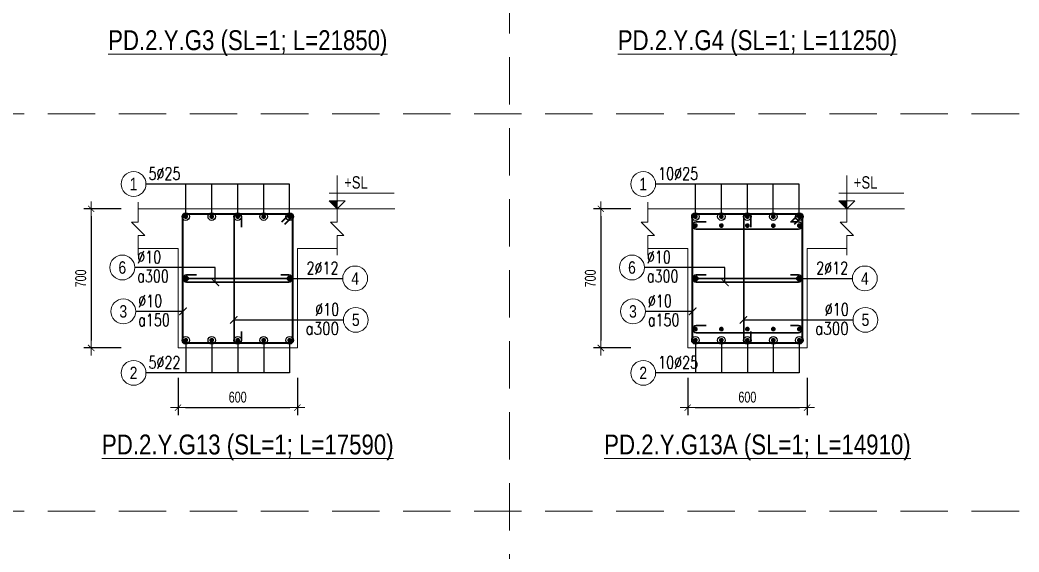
# Model space of a CAD drawing. Header units: millimetres. Extents: x 0 to 264070, y -218202 to 27271.
# Drawn here: x 238024 to 243045, y -176128 to -173451 of the extents above; entities that cross this region are included whole.
import ezdxf
from ezdxf.enums import TextEntityAlignment as Align

# ---------------------------------------------------------------- set-up
doc = ezdxf.new("R2010")
doc.units = ezdxf.units.MM
doc.header["$PDMODE"] = 3
doc.linetypes.add('HIDDEN2', pattern=[4.7625, 3.175, -1.5875])
doc.layers.get('0').update_dxf_attribs({"lineweight": 20})
doc.layers.get('Defpoints').update_dxf_attribs({"color": 151, "lineweight": 9})
for name, color, linetype, lineweight in [('NDC_S_ANNO', 7, 'Continuous', 20), ('NDC_S_CONTINUOUS', 3, 'Continuous', 20), ('NDC_S_DIM', 1, 'Continuous', 15), ('NDC_S_HIDDEN', 8, 'HIDDEN2', 13), ('NDC_S_REBAR', 4, 'Continuous', 35), ('NDC_S_STIRRUP', 4, 'Continuous', 40), ('NDC_S_TEXT SYMBOL', 7, 'Continuous', 20), ('NDC_S_THIN LINE', 8, 'Continuous', 9), ('NDC_S_VN TEXT', 7, 'Continuous', 20)]:
    doc.layers.add(name, color=color, linetype=linetype, lineweight=lineweight)
doc.styles.add('ARIAL', font='arial.ttf', dxfattribs={"width": 0.8})
doc.styles.add('NDC_ANNO', font='', dxfattribs={"width": 0.8})
doc.styles.add('NDC_DIM', font='', dxfattribs={"width": 0.75})
doc.styles.add('NDC_EN TXT', font='romans.shx', dxfattribs={"width": 0.8})
doc.styles.get('NDC_ANNO').set_extended_font_data('Dotum')
doc.styles.get('NDC_DIM').set_extended_font_data('Dotum')
doc.dimstyles.new('NDC_dim_25', dxfattribs={"dimscale": 25, "dimtxt": 2.2, "dimasz": 1.5, "dimexe": 1.5, "dimexo": 2.5, "dimgap": 1, "dimtad": 1, "dimdec": 0, "dimzin": 0, "dimdsep": 46, "dimtxsty": 'NDC_DIM', "dimblk": 'DIMMARK', "dimcen": 0.09, "dimdle": 1.2, "dimclrd": 1, "dimclre": 1, "dimclrt": 3, "dimadec": 0, "dimazin": 0, "dimtfac": 1, "dimtdec": 0, "dimtix": 1, "dimtofl": 0, "dimtmove": 0, "dimatfit": 3, "dimfxl": 6, "dimfxlon": 1, "dimtolj": 1, "dimtzin": 0, "dimarcsym": 0})

# ---------------------------------------------------------------- blocks, each defined once
blk = doc.blocks.new('kata_block_TD')
at = {"color": 6, "linetype": 'ByBlock', "lineweight": -2, "style": 'ARIAL', "width": 0.8}
blk.add_attdef('SECTDET2', text='', height=5, dxfattribs=at).set_placement((0, 7.97), align=Align.CENTER)
at = {"color": 0, "linetype": 'ByBlock', "lineweight": -2, "style": 'ARIAL', "width": 0.8}
blk.add_attdef('SECTDET1', text='', height=5, dxfattribs=at).set_placement((0, 1.47), align=Align.CENTER)
at = {"color": 3, "lineweight": 25, "style": 'ARIAL', "width": 0.8}
blk.add_attdef('SSCALE', text='', height=2.5, dxfattribs=at).set_placement((0, -4), align=Align.CENTER)
blk = doc.blocks.new('DIMMARK')
at = {"layer": 'NDC_S_DIM', "color": 1}
blk.add_line((-1.5, 0), (1, 0), dxfattribs=at)
at = {"layer": 'NDC_S_DIM', "color": 2, "const_width": 0.1}
blk.add_lwpolyline([(-0.42, -0.42), (0.42, 0.42)], dxfattribs=at)
blk = doc.blocks.new('kata_block_THEP')
at = {"layer": 'NDC_S_REBAR', "color": 0}
for p, q in [((-0.5, 0), (0.5, 0)), ((-0.35, 0.35), (0.35, -0.35)), ((0.35, 0.35), (-0.35, -0.35)), ((0, 0.5), (0, -0.5))]:
    blk.add_line(p, q, dxfattribs=at)
at = {"layer": 'NDC_S_REBAR', "color": 0, "const_width": 0.0833}
blk.add_lwpolyline([(-0.5, 0, 1), (0.5, 0, 1), (-0.5, 0, 1)], format="xyb", dxfattribs=at)
blk = doc.blocks.new('*D479')
at = {"layer": 'Defpoints', "color": 0, "transparency": 16777216}
for p in [(238887.7, -174401.7), (238381.7, -175101.7), (238887.7, -175101.7)]:
    blk.add_point(p, dxfattribs=at)
at = {"layer": 'NDC_S_DIM', "color": 1, "lineweight": -2, "transparency": 16777216}
for p, q in [((238531.7, -174401.7), (238344.2, -174401.7)), ((238381.7, -174439.2), (238381.7, -175064.2)), ((238531.7, -175101.7), (238344.2, -175101.7))]:
    blk.add_line(p, q, dxfattribs=at)
at = {"layer": 'NDC_S_DIM', "color": 1, "lineweight": -2, "transparency": 16777216, "xscale": 37.5, "yscale": 37.5, "zscale": 37.5}
for p, rotation in [((238381.7, -174401.7), 90), ((238381.7, -175101.7), 270)]:
    blk.add_blockref('DIMMARK', p, dxfattribs=dict(at, rotation=rotation))
at = {"layer": 'NDC_S_DIM', "color": 3, "transparency": 16777216, "insert": (238329.2, -174751.7), "char_height": 55, "attachment_point": 5, "rotation": 90, "style": 'NDC_DIM'}
blk.add_mtext('\\A1;700', dxfattribs=at)
blk = doc.blocks.new('*D480')
at = {"layer": 'Defpoints', "color": 0, "transparency": 16777216}
for p in [(238818.1, -175101.7), (239418.1, -175101.7), (239418.1, -175401.7)]:
    blk.add_point(p, dxfattribs=at)
at = {"layer": 'NDC_S_DIM', "color": 1, "lineweight": -2, "transparency": 16777216}
for p, q in [((238818.1, -175251.7), (238818.1, -175439.2)), ((239418.1, -175251.7), (239418.1, -175439.2)), ((238855.6, -175401.7), (239380.6, -175401.7))]:
    blk.add_line(p, q, dxfattribs=at)
at = {"layer": 'NDC_S_DIM', "color": 1, "lineweight": -2, "transparency": 16777216, "xscale": 37.5, "yscale": 37.5, "zscale": 37.5, "rotation": 180}
blk.add_blockref('DIMMARK', (238818.1, -175401.7), dxfattribs=at)
at = {"layer": 'NDC_S_DIM', "color": 1, "lineweight": -2, "transparency": 16777216, "xscale": 37.5, "yscale": 37.5, "zscale": 37.5}
blk.add_blockref('DIMMARK', (239418.1, -175401.7), dxfattribs=at)
at = {"layer": 'NDC_S_DIM', "color": 3, "transparency": 16777216, "insert": (239118.1, -175349.2), "char_height": 55, "attachment_point": 5, "style": 'NDC_DIM'}
blk.add_mtext('\\A1;600', dxfattribs=at)
blk = doc.blocks.new('kata_block_CT')
at = {"layer": 'NDC_S_ANNO'}
blk.add_hatch(color=3, dxfattribs=at).paths.add_polyline_path([(0, 1.6), (-1.61, 1.6), (0, 0)])
at = {"layer": 'NDC_S_ANNO', "ltscale": 50}
h = blk.add_hatch(dxfattribs=at)
h.set_pattern_fill('ANSI31', color=256, scale=1.406, style=0)
h.paths.add_polyline_path([(0, 1.6), (0, 0), (1.61, 1.6)])
for p, q in [((-1.59, 3.14), (11.47, 3.14)), ((11.56, 0), (-1.64, 0))]:
    blk.add_line(p, q, dxfattribs=at)
for points in [[(0, 6.69), (0, 0)], [(0, 0), (-1.61, 1.6), (0, 1.6)], [(0, 0), (1.61, 1.6), (0, 1.6)]]:
    blk.add_lwpolyline(points, dxfattribs=at)
at = {"layer": 'NDC_S_ANNO', "color": 8, "ltscale": 50}
blk.add_lwpolyline([(0, 0), (-1.61, 1.6), (0, 1.6)], dxfattribs=at)
at = {"layer": 'NDC_S_TEXT SYMBOL', "color": 3, "style": 'NDC_ANNO', "width": 0.8}
blk.add_attdef('CT', (1.41, 4.07), '', height=2.5, dxfattribs=at)
blk = doc.blocks.new('*U241')
blk.add_circle((-2.5, 0), 2.5)
at = {"layer": 'NDC_S_VN TEXT', "color": 3, "style": 'NDC_EN TXT', "width": 0.75}
for tag, p in [('DK1', (0.5, 0.85)), ('KC1', (0.5, -2.97))]:
    blk.add_attdef(tag, p, '', height=2.5, dxfattribs=at)
at = {"layer": 'NDC_S_VN TEXT', "color": 7, "style": 'ARIAL', "width": 0.8}
blk.add_attdef('SH2', text='', height=2.5, dxfattribs=at).set_placement((-2.5, 0), align=Align.MIDDLE)
blk = doc.blocks.new('*U321')
blk.add_circle((2.5, 0), 2.5)
at = {"layer": 'NDC_S_VN TEXT', "color": 3, "style": 'NDC_EN TXT'}
for tag, width, p in [('DK2', 0.75, (-0.85, 0.85)), ('KC2', 0.8, (-0.85, -2.97))]:
    blk.add_attdef(tag, text='', height=2.5, dxfattribs=dict(at, width=width)).set_placement(p, align=Align.RIGHT)
at = {"layer": 'NDC_S_VN TEXT', "color": 7, "style": 'ARIAL', "width": 0.8}
blk.add_attdef('SH3', text='', height=2.5, dxfattribs=at).set_placement((2.5, 0), align=Align.MIDDLE)
blk = doc.blocks.new('*U239')
blk.add_circle((2.5, 0), 2.5)
at = {"layer": 'NDC_S_VN TEXT', "color": 3, "style": 'NDC_EN TXT', "width": 0.75}
blk.add_attdef('DK2', text='', height=2.5, dxfattribs=at).set_placement((-0.85, 0.85), align=Align.RIGHT)
at = {"layer": 'NDC_S_VN TEXT', "color": 7, "style": 'ARIAL', "width": 0.8}
blk.add_attdef('SH3', text='', height=2.5, dxfattribs=at).set_placement((2.5, 0), align=Align.MIDDLE)
blk = doc.blocks.new('*U240')
blk.add_circle((-2.5, 0), 2.5)
at = {"layer": 'NDC_S_VN TEXT', "color": 3, "style": 'NDC_EN TXT', "width": 0.75}
blk.add_attdef('DK1', (0.5, 0.85), '', height=2.5, dxfattribs=at)
at = {"layer": 'NDC_S_VN TEXT', "color": 7, "style": 'ARIAL', "width": 0.8}
blk.add_attdef('SH2', text='', height=2.5, dxfattribs=at).set_placement((-2.5, 0), align=Align.MIDDLE)
blk = doc.blocks.new('*D481')
at = {"layer": 'Defpoints', "color": 0, "transparency": 16777216}
for p in [(241379.6, -175101.7), (241979.6, -175101.7), (241979.6, -175401.7)]:
    blk.add_point(p, dxfattribs=at)
at = {"layer": 'NDC_S_DIM', "color": 1, "lineweight": -2, "transparency": 16777216}
for p, q in [((241379.6, -175251.7), (241379.6, -175439.2)), ((241979.6, -175251.7), (241979.6, -175439.2)), ((241417.1, -175401.7), (241942.1, -175401.7))]:
    blk.add_line(p, q, dxfattribs=at)
at = {"layer": 'NDC_S_DIM', "color": 1, "lineweight": -2, "transparency": 16777216, "xscale": 37.5, "yscale": 37.5, "zscale": 37.5, "rotation": 180}
blk.add_blockref('DIMMARK', (241379.6, -175401.7), dxfattribs=at)
at = {"layer": 'NDC_S_DIM', "color": 1, "lineweight": -2, "transparency": 16777216, "xscale": 37.5, "yscale": 37.5, "zscale": 37.5}
blk.add_blockref('DIMMARK', (241979.6, -175401.7), dxfattribs=at)
at = {"layer": 'NDC_S_DIM', "color": 3, "transparency": 16777216, "insert": (241679.6, -175349.2), "char_height": 55, "attachment_point": 5, "style": 'NDC_DIM'}
blk.add_mtext('\\A1;600', dxfattribs=at)
blk = doc.blocks.new('*D482')
at = {"layer": 'Defpoints', "color": 0, "transparency": 16777216}
for p in [(241449.2, -174401.7), (240943.2, -175101.7), (241449.2, -175101.7)]:
    blk.add_point(p, dxfattribs=at)
at = {"layer": 'NDC_S_DIM', "color": 1, "lineweight": -2, "transparency": 16777216}
for p, q in [((241093.2, -174401.7), (240905.7, -174401.7)), ((240943.2, -174439.2), (240943.2, -175064.2)), ((241093.2, -175101.7), (240905.7, -175101.7))]:
    blk.add_line(p, q, dxfattribs=at)
at = {"layer": 'NDC_S_DIM', "color": 1, "lineweight": -2, "transparency": 16777216, "xscale": 37.5, "yscale": 37.5, "zscale": 37.5}
for p, rotation in [((240943.2, -174401.7), 90), ((240943.2, -175101.7), 270)]:
    blk.add_blockref('DIMMARK', p, dxfattribs=dict(at, rotation=rotation))
at = {"layer": 'NDC_S_DIM', "color": 3, "transparency": 16777216, "insert": (240890.7, -174751.7), "char_height": 55, "attachment_point": 5, "rotation": 90, "style": 'NDC_DIM'}
blk.add_mtext('\\A1;700', dxfattribs=at)

msp = doc.modelspace()

# ---------------------------------------------------------------- linework, layer by layer
at = {"layer": 'NDC_S_CONTINUOUS'}
for points in [[(238618.1, -174401.7), (238818.1, -174401.7), (238818.1, -174401.7), (239418.1, -174401.7), (239418.1, -174401.7), (239618.1, -174401.7)], [(241179.6, -174401.7), (241379.6, -174401.7), (241379.6, -174401.7), (241979.6, -174401.7), (241979.6, -174401.7), (242179.6, -174401.7)], [(238618.1, -174601.7), (238818.1, -174601.7), (238818.1, -175101.7), (239418.1, -175101.7), (239418.1, -174601.7), (239618.1, -174601.7)], [(241179.6, -174601.7), (241379.6, -174601.7), (241379.6, -175101.7), (241979.6, -175101.7), (241979.6, -174601.7), (242179.6, -174601.7)]]:
    msp.add_lwpolyline(points, dxfattribs=at)
at = {"layer": 'NDC_S_HIDDEN', "ltscale": 75}
for p, q in [((240483.5, -167923.4), (240483.5, -179923.4)), ((243045, -173923.4), (225114.4, -173923.4)), ((243045, -175923.4), (225114.4, -175923.4))]:
    msp.add_line(p, q, dxfattribs=at)
at = {"layer": 'NDC_S_REBAR'}
for points in [[(239136.4, -174494), (239136.4, -174445.1, 1), (239099.6, -174445.1), (239099.6, -175058.3, 1), (239136.4, -175058.3), (239136.4, -175019, -0.414214)], [(241697.9, -174494), (241697.9, -174445.1, 1), (241661.1, -174445.1), (241661.1, -175058.3, 1), (241697.9, -175058.3), (241697.9, -175019, -0.414214)], [(241471.9, -174467.4), (241423, -174467.4, 1), (241423, -174504.2), (241936.1, -174504.2, 1), (241936.1, -174467.4), (241896.9, -174467.4, -0.414214)], [(238910.4, -174733.3), (238861.5, -174733.3, 1), (238861.5, -174770.1), (239374.6, -174770.1, 1), (239374.6, -174733.3), (239335.4, -174733.3, -0.414214)], [(241471.9, -174733.3), (241423, -174733.3, 1), (241423, -174770.1), (241936.1, -174770.1, 1), (241936.1, -174733.3), (241896.9, -174733.3, -0.414214)], [(241471.9, -174988.2), (241423, -174988.2, 1), (241423, -175025.1), (241936.1, -175025.1, 1), (241936.1, -174988.2), (241896.9, -174988.2, -0.414214)]]:
    msp.add_lwpolyline(points, format="xyb", dxfattribs=at)
at = {"layer": 'NDC_S_STIRRUP'}
for points in [[(239339.1, -174466.7), (239379.1, -174426.7, -0.414214), (239393.1, -174440.7), (239393.1, -175062.7, -0.414214), (239379.1, -175076.7), (238857.1, -175076.7, -0.414214), (238843.1, -175062.7), (238843.1, -174440.7, -0.414214), (238857.1, -174426.7), (239379.1, -174426.7, -0.414214), (239393.1, -174440.7), (239353.1, -174480.7)], [(241900.6, -174466.7), (241940.6, -174426.7, -0.414214), (241954.6, -174440.7), (241954.6, -175062.7, -0.414214), (241940.6, -175076.7), (241418.6, -175076.7, -0.414214), (241404.6, -175062.7), (241404.6, -174440.7, -0.414214), (241418.6, -174426.7), (241940.6, -174426.7, -0.414214), (241954.6, -174440.7), (241914.6, -174480.7)]]:
    msp.add_lwpolyline(points, format="xyb", dxfattribs=at)
at = {"layer": 'NDC_S_THIN LINE'}
for points in [[(238618.1, -174635), (238618.1, -174535), (238651.4, -174535), (238584.7, -174468.4), (238618.1, -174468.4), (238618.1, -174368.4)], [(239618.1, -174635), (239618.1, -174535), (239651.4, -174535), (239584.7, -174468.4), (239618.1, -174468.4), (239618.1, -174368.4)], [(241179.6, -174635), (241179.6, -174535), (241212.9, -174535), (241146.2, -174468.4), (241179.6, -174468.4), (241179.6, -174368.4)], [(242179.6, -174635), (242179.6, -174535), (242212.9, -174535), (242146.2, -174468.4), (242179.6, -174468.4), (242179.6, -174368.4)]]:
    msp.add_lwpolyline(points, dxfattribs=at)

# ---------------------------------------------------------------- block references
at = {"layer": 'NDC_S_REBAR', "color": 3, "xscale": 22, "yscale": 22, "zscale": 22}
for p in [(238857.1, -174440.7), (241418.6, -174440.7), (238857.1, -174751.7), (241418.6, -174751.7), (238857.1, -175062.7), (241418.6, -175062.7)]:
    msp.add_blockref('kata_block_THEP', p, dxfattribs=at)
at = {"layer": 'NDC_S_REBAR', "xscale": 22, "yscale": 22, "zscale": 22}
for p in [(238987.6, -174440.7), (239118.1, -174440.7), (239248.6, -174440.7), (239379.1, -174440.7), (241549.1, -174440.7), (241679.6, -174440.7), (241810.1, -174440.7), (241940.6, -174440.7), (241418.6, -174485.8), (241549.1, -174485.8), (241679.6, -174485.8), (241810.1, -174485.8), (241940.6, -174485.8), (239379.1, -174751.7), (241940.6, -174751.7), (241418.6, -175006.6), (241549.1, -175006.6), (241679.6, -175006.6), (241810.1, -175006.6), (241940.6, -175006.6), (238987.6, -175062.7), (239118.1, -175062.7), (239248.6, -175062.7), (239379.1, -175062.7), (241549.1, -175062.7), (241679.6, -175062.7), (241810.1, -175062.7), (241940.6, -175062.7)]:
    msp.add_blockref('kata_block_THEP', p, dxfattribs=at)
at = {"layer": 'NDC_S_THIN LINE', "xscale": 25, "yscale": 25, "zscale": 25}
for name, p, values in [('*U240', (238657.1, -174276.7), {'SH2': '1', 'DK1': '5%%c25'}), ('*U240', (241218.6, -174276.7), {'SH2': '1', 'DK1': '10%%c25'}), ('*U241', (238600.6, -174696.7), {'SH2': '6', 'DK1': '%%c10', 'KC1': 'a300'}), ('*U241', (241162.1, -174696.7), {'SH2': '6', 'DK1': '%%c10', 'KC1': 'a300'}), ('*U239', (239645.9, -174751.7), {'SH3': '4', 'DK2': '2%%c12'}), ('*U239', (242207.5, -174751.7), {'SH3': '4', 'DK2': '2%%c12'}), ('*U241', (238605.6, -174917.5), {'SH2': '3', 'DK1': '%%c10', 'KC1': 'a150'}), ('*U241', (241167.1, -174917.5), {'SH2': '3', 'DK1': '%%c10', 'KC1': 'a150'}), ('*U321', (239649.1, -174960.2), {'SH3': '5', 'DK2': '%%c10', 'KC2': 'a300'}), ('*U321', (242210.6, -174960.2), {'SH3': '5', 'DK2': '%%c10', 'KC2': 'a300'}), ('*U240', (238657.1, -175226.7), {'SH2': '2', 'DK1': '5%%c22'}), ('*U240', (241218.6, -175226.7), {'SH2': '2', 'DK1': '10%%c25'})]:
    msp.add_blockref(name, p, dxfattribs=at).add_auto_attribs(values)
at = {"layer": 'NDC_S_VN TEXT'}
ref = msp.add_blockref('kata_block_TD', (239168.7, -173632.3), dxfattribs=dict(at, xscale=20, yscale=20, zscale=20))
ref.add_attrib('SECTDET1', '%%uPD.2.Y.G3 (SL=1; L=21850)', dxfattribs={"layer": '0', "color": 0, "linetype": 'ByBlock', "lineweight": -2, "height": 100, "style": 'ARIAL', "width": 0.8}).set_placement((239168.7, -173602.9), align=Align.CENTER)
ref = msp.add_blockref('kata_block_TD', (241730.2, -173632.3), dxfattribs=dict(at, xscale=20, yscale=20, zscale=20))
ref.add_attrib('SECTDET1', '%%uPD.2.Y.G4 (SL=1; L=11250)', dxfattribs={"layer": '0', "color": 0, "linetype": 'ByBlock', "lineweight": -2, "height": 100, "style": 'ARIAL', "width": 0.8}).set_placement((241730.2, -173602.9), align=Align.CENTER)
at = {"layer": 'NDC_S_VN TEXT', "xscale": 25, "yscale": 25, "zscale": 25}
for p in [(239618.1, -174401.7), (242179.6, -174401.7)]:
    msp.add_blockref('kata_block_CT', p, dxfattribs=at).add_auto_attribs({'CT': '+SL'})
at = {"layer": 'NDC_S_VN TEXT'}
ref = msp.add_blockref('kata_block_TD', (239168.7, -175666.6), dxfattribs=dict(at, xscale=20, yscale=20, zscale=20))
ref.add_attrib('SECTDET1', '%%uPD.2.Y.G13 (SL=1; L=17590)', dxfattribs={"layer": '0', "color": 0, "linetype": 'ByBlock', "lineweight": -2, "height": 100, "style": 'ARIAL', "width": 0.8}).set_placement((239168.7, -175637.2), align=Align.CENTER)
ref = msp.add_blockref('kata_block_TD', (241730.2, -175666.6), dxfattribs=dict(at, xscale=20, yscale=20, zscale=20))
ref.add_attrib('SECTDET1', '%%uPD.2.Y.G13A (SL=1; L=14910)', dxfattribs={"layer": '0', "color": 0, "linetype": 'ByBlock', "lineweight": -2, "height": 100, "style": 'ARIAL', "width": 0.8}).set_placement((241730.2, -175637.2), align=Align.CENTER)

# ---------------------------------------------------------------- dimensions: what is measured, and where the dimension line sits
at = {"layer": 'NDC_S_DIM'}
for base, p1, p2, picture, middle in [((238381.7, -175101.7), (238887.7, -174401.7), (238887.7, -175101.7), '*D479', (238329.2, -174751.7)), ((240943.2, -175101.7), (241449.2, -174401.7), (241449.2, -175101.7), '*D482', (240890.7, -174751.7))]:
    dim = msp.add_linear_dim(base=base, p1=p1, p2=p2, angle=270, dimstyle='NDC_dim_25', dxfattribs=at)
    dim.commit()
    dim.dimension.update_dxf_attribs({"geometry": picture, "text_midpoint": middle})
for base, p1, p2, picture, middle in [((239418.1, -175401.7), (238818.1, -175101.7), (239418.1, -175101.7), '*D480', (239118.1, -175349.2)), ((241979.6, -175401.7), (241379.6, -175101.7), (241979.6, -175101.7), '*D481', (241679.6, -175349.2))]:
    dim = msp.add_linear_dim(base=base, p1=p1, p2=p2, dimstyle='NDC_dim_25', dxfattribs=at)
    dim.commit()
    dim.dimension.update_dxf_attribs({"geometry": picture, "text_midpoint": middle})

# ---------------------------------------------------------------- leaders
at = {"layer": 'NDC_S_THIN LINE'}
for points, override in [([(239379.1, -174440.7), (239379.1, -174276.7), (238657.1, -174276.7)], {"dimldrblk": 'DotBlank'}), ([(239248.6, -174440.7), (239248.6, -174276.7), (238657.1, -174276.7)], {"dimldrblk": 'DotBlank'}), ([(239118.1, -174440.7), (239118.1, -174276.7), (238657.1, -174276.7)], {"dimldrblk": 'DotBlank'}), ([(238987.6, -174440.7), (238987.6, -174276.7), (238657.1, -174276.7)], {"dimldrblk": 'DotBlank'}), ([(238857.1, -174440.7), (238857.1, -174276.7), (238657.1, -174276.7)], {"dimldrblk": 'DotBlank'}), ([(241418.6, -174440.7), (241418.6, -174276.7), (241218.6, -174276.7)], {"dimldrblk": 'DotBlank'}), ([(241549.1, -174440.7), (241549.1, -174276.7), (241218.6, -174276.7)], {"dimldrblk": 'DotBlank'}), ([(241679.6, -174440.7), (241679.6, -174276.7), (241218.6, -174276.7)], {"dimldrblk": 'DotBlank'}), ([(241810.1, -174440.7), (241810.1, -174276.7), (241218.6, -174276.7)], {"dimldrblk": 'DotBlank'}), ([(241940.6, -174440.7), (241940.6, -174276.7), (241218.6, -174276.7)], {"dimldrblk": 'DotBlank'}), ([(239005.4, -174771.7), (239005.4, -174696.7), (238600.6, -174696.7)], {"dimldrblk": 'ArchTick'}), ([(241566.9, -174771.7), (241566.9, -174696.7), (241162.1, -174696.7)], {"dimldrblk": 'ArchTick'}), ([(238857.1, -174751.7), (239385.1, -174751.7)], {"dimasz": 1, "dimldrblk": 'DotBlank'}), ([(239379.1, -174751.7), (238857.1, -174751.7)], {"dimasz": 1, "dimldrblk": 'DotBlank'}), ([(239379.1, -174751.7), (239645.9, -174751.7)], {"dimldrblk": 'DotSmall'}), ([(241418.6, -174751.7), (241946.6, -174751.7)], {"dimasz": 1, "dimldrblk": 'DotBlank'}), ([(241940.6, -174751.7), (241418.6, -174751.7)], {"dimasz": 1, "dimldrblk": 'DotBlank'}), ([(241940.6, -174751.7), (242207.5, -174751.7)], {"dimldrblk": 'DotSmall'}), ([(238843.1, -174917.5), (238605.6, -174917.5)], {"dimldrblk": 'ArchTick'}), ([(241404.6, -174917.5), (241167.1, -174917.5)], {"dimldrblk": 'ArchTick'}), ([(239098.1, -174960.2), (239649.1, -174960.2)], {"dimldrblk": 'ArchTick'}), ([(241659.6, -174960.2), (242210.6, -174960.2)], {"dimldrblk": 'ArchTick'}), ([(239379.1, -175062.7), (239379.1, -175226.7), (238657.1, -175226.7)], {"dimldrblk": 'DotBlank'}), ([(239248.6, -175062.7), (239248.6, -175226.7), (238657.1, -175226.7)], {"dimldrblk": 'DotBlank'}), ([(239118.1, -175062.7), (239118.1, -175226.7), (238657.1, -175226.7)], {"dimldrblk": 'DotBlank'}), ([(238987.6, -175062.7), (238987.6, -175226.7), (238657.1, -175226.7)], {"dimldrblk": 'DotBlank'}), ([(238857.1, -175062.7), (238857.1, -175226.7), (238657.1, -175226.7)], {"dimldrblk": 'DotBlank'}), ([(241418.6, -175062.7), (241418.6, -175226.7), (241218.6, -175226.7)], {"dimldrblk": 'DotBlank'}), ([(241549.1, -175062.7), (241549.1, -175226.7), (241218.6, -175226.7)], {"dimldrblk": 'DotBlank'}), ([(241679.6, -175062.7), (241679.6, -175226.7), (241218.6, -175226.7)], {"dimldrblk": 'DotBlank'}), ([(241810.1, -175062.7), (241810.1, -175226.7), (241218.6, -175226.7)], {"dimldrblk": 'DotBlank'}), ([(241940.6, -175062.7), (241940.6, -175226.7), (241218.6, -175226.7)], {"dimldrblk": 'DotBlank'})]:
    msp.add_leader(points, dimstyle='NDC_dim_25', override=override, dxfattribs=at)

doc.saveas('drawing.dxf')
